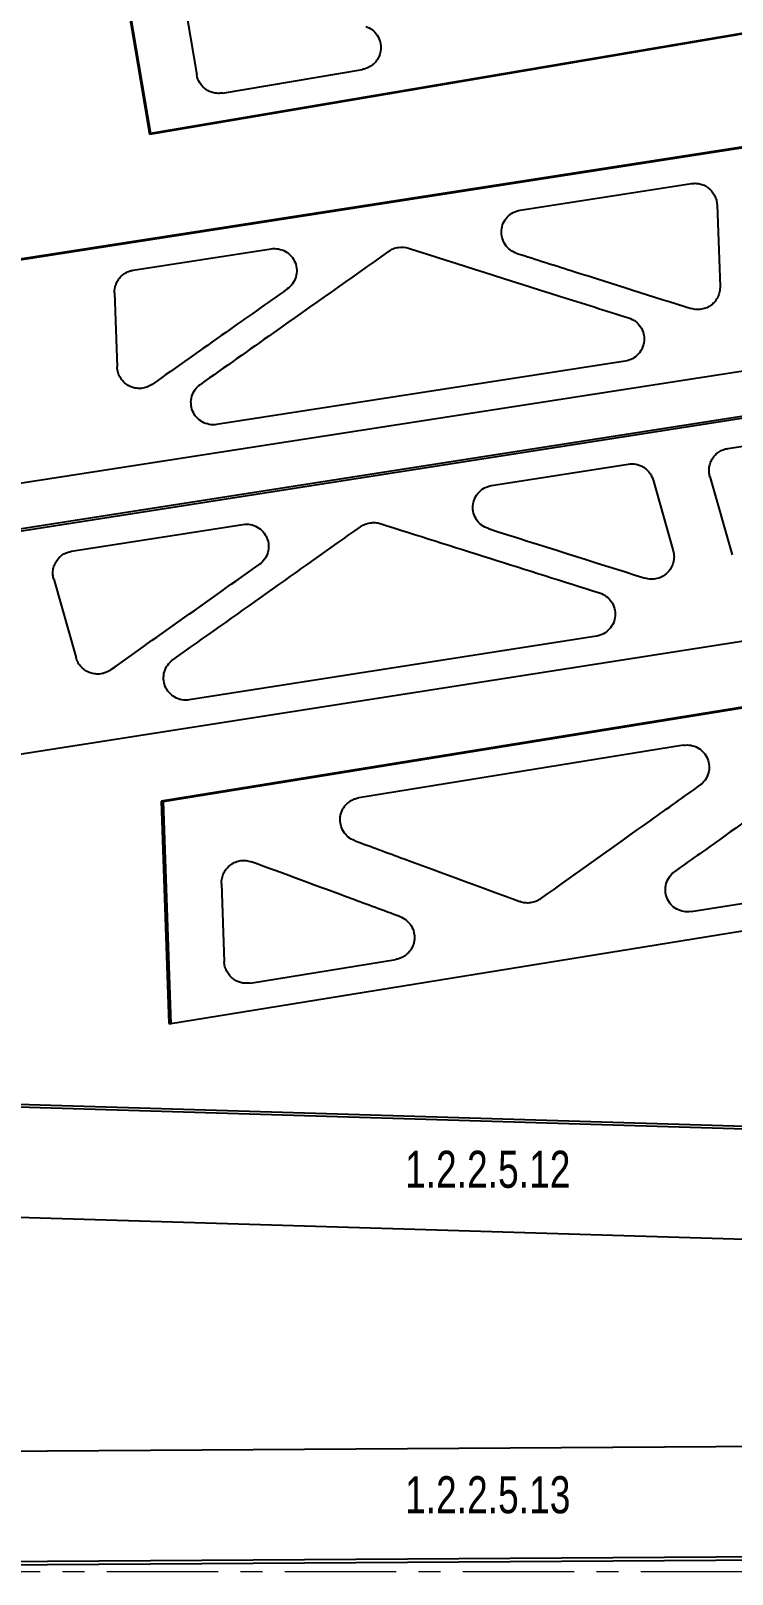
# Model space of a CAD drawing. Header units: inches. Extents: x 0 to 23.8, y 0 to 11.8.
# Drawn here: x 11.11 to 14.26, y 0.24 to 7.18 of the extents above; entities that cross this region are included whole.
import ezdxf

# ---------------------------------------------------------------- set-up
doc = ezdxf.new("R2010")
doc.units = ezdxf.units.IN
doc.header["$MEASUREMENT"] = 0
doc.linetypes.add('CENTERX2', pattern=[0.8, 0.5, -0.1, 0.1, -0.1])
doc.layers.add('PART_NAMES', color=1, linetype='Continuous')
doc.styles.add('SLDTEXTSTYLE0', font='TXT', dxfattribs={"width": 0.75})

msp = doc.modelspace()

# ---------------------------------------------------------------- linework, layer by layer
at = {"color": 7, "linetype": 'Continuous', "lineweight": 25}
for p, q in [((23.3222, 8.6876), (11.642, 6.7101)), ((23.3462, 8.6916), (11.6454, 6.715)), ((23.4886, 8.0775), (5.072, 5.2211)), ((5.0803, 5.2195), (23.4969, 8.0778)), ((11.4761, 7.6957), (11.642, 6.7101)), ((11.4795, 7.7006), (11.6454, 6.715)), ((11.7975, 7.3145), (11.8537, 6.9786)), ((5.116, 4.2202), (23.5336, 7.0785)), ((11.9689, 6.8965), (12.5982, 7.0028)), ((4.7466, 3.938), (23.1617, 6.8225)), ((23.1677, 6.8286), (4.751, 3.9495)), ((11.6454, 6.715), (11.642, 6.7101)), ((13.3077, 6.3699), (14.0771, 6.4893)), ((14.1924, 6.3942), (14.2059, 6.0266)), ((11.5687, 6.1), (12.1877, 6.1961)), ((11.4841, 5.9976), (11.496, 5.6649)), ((23.4348, 5.8605), (5.0214, 2.9771)), ((13.7801, 5.6913), (11.9433, 5.4063)), ((23.5199, 5.6249), (11.6945, 3.7128)), ((11.7027, 3.7115), (23.528, 5.6252)), ((14.2409, 5.2986), (14.9994, 5.4174)), ((13.1793, 5.1323), (13.793, 5.2285)), ((13.9047, 5.157), (13.9952, 4.8381)), ((14.1601, 5.1725), (14.2602, 4.8202)), ((11.2916, 4.8366), (12.0611, 4.9572)), ((11.2109, 4.7103), (11.3121, 4.3568)), ((23.5629, 4.6258), (11.7368, 2.7122)), ((13.65, 4.4548), (11.8201, 4.1682)), ((14.0411, 3.9643), (12.5821, 3.7282)), ((11.6945, 3.7128), (11.7027, 3.7115)), ((11.6945, 3.7128), (11.7286, 2.7135)), ((11.7027, 3.7115), (11.7368, 2.7122)), ((11.9654, 3.3431), (11.9774, 2.9908)), ((14.076, 3.2163), (14.6814, 3.3143)), ((12.0933, 2.8955), (12.7484, 3.0015)), ((11.7286, 2.7135), (11.7368, 2.7122)), ((4.7959, 2.5384), (23.6409, 1.9721)), ((4.7959, 2.5274), (23.6409, 1.9577)), ((23.6409, 1.4613), (4.7959, 2.0295)), ((4.7959, 0.7504), (23.6409, 0.8726)), ((4.7959, 0.2549), (23.6409, 0.3769)), ((23.6409, 0.3604), (4.7959, 0.2381))]:
    msp.add_line(p, q, dxfattribs=at)
at = {"color": 7, "linetype": 'CENTERX2', "lineweight": 18}
msp.add_line((0.25, 0.25), (23.75, 0.25), dxfattribs=at)
at = {"color": 7, "linetype": 'Continuous', "lineweight": 25}
for points, knots in [([(12.6133, 7.1962), (12.6239, 7.1926), (12.6336, 7.1875), (12.6513, 7.1739), (12.6588, 7.1659), (12.6711, 7.1473), (12.6755, 7.1372), (12.6811, 7.1157), (12.6821, 7.1047), (12.6804, 7.0826), (12.6777, 7.0718), (12.6711, 7.0566), (12.6685, 7.0516), (12.6625, 7.0424), (12.6591, 7.038), (12.6517, 7.0299), (12.6476, 7.0261), (12.6389, 7.0193), (12.6343, 7.0162), (12.6246, 7.0109), (12.6195, 7.0087), (12.6091, 7.0051), (12.6037, 7.0037), (12.5982, 7.0028)], [0, 0, 0, 0, 0.125, 0.125, 0.25, 0.25, 0.375, 0.375, 0.5, 0.5, 0.625, 0.625, 0.6875, 0.6875, 0.75, 0.75, 0.8125, 0.8125, 0.875, 0.875, 0.9375, 0.9375, 1, 1, 1, 1]), ([(11.9689, 6.8965), (11.9624, 6.8954), (11.9559, 6.8949), (11.9429, 6.8953), (11.9363, 6.8961), (11.9235, 6.8991), (11.9173, 6.9012), (11.9054, 6.9065), (11.8996, 6.9098), (11.889, 6.9174), (11.8841, 6.9217), (11.875, 6.9312), (11.871, 6.9365), (11.8606, 6.953), (11.8558, 6.9655), (11.8537, 6.9786)], [0, 0, 0, 0, 0.125, 0.125, 0.25, 0.25, 0.375, 0.375, 0.5, 0.5, 0.625, 0.625, 0.75, 0.75, 1, 1, 1, 1]), ([(14.0771, 6.4893), (14.0841, 6.4904), (14.0911, 6.4908), (14.1051, 6.49), (14.1122, 6.4888), (14.1257, 6.4851), (14.1323, 6.4825), (14.1448, 6.476), (14.1507, 6.4721), (14.1615, 6.4632), (14.1665, 6.4581), (14.1752, 6.447), (14.179, 6.4411), (14.1852, 6.4285), (14.1877, 6.4218), (14.1911, 6.4082), (14.1921, 6.4013), (14.1924, 6.3942)], [0, 0, 0, 0, 0.125, 0.125, 0.25, 0.25, 0.375, 0.375, 0.5, 0.5, 0.625, 0.625, 0.75, 0.75, 0.875, 0.875, 1, 1, 1, 1]), ([(13.2928, 6.1758), (13.2821, 6.1792), (13.2722, 6.1843), (13.2542, 6.1978), (13.2465, 6.2058), (13.2339, 6.2245), (13.2293, 6.2346), (13.2235, 6.2564), (13.2225, 6.2675), (13.2242, 6.2899), (13.2269, 6.3008), (13.2359, 6.3214), (13.242, 6.3307), (13.2573, 6.3473), (13.2661, 6.3541), (13.286, 6.3647), (13.2966, 6.3682), (13.3077, 6.3699)], [0, 0, 0, 0, 0.125, 0.125, 0.25, 0.25, 0.375, 0.375, 0.5, 0.5, 0.625, 0.625, 0.75, 0.75, 0.875, 0.875, 1, 1, 1, 1]), ([(12.7179, 6.1854), (12.5448, 6.0631), (12.3716, 5.9409), (12.1985, 5.8186), (12.0891, 5.7413), (11.9797, 5.6641), (11.8702, 5.5868)], [0.0120215, 0.0120215, 0.0120215, 0.0120215, 0.02817143, 0.02817143, 0.02817143, 0.03837949, 0.03837949, 0.03837949, 0.03837949]), ([(12.1877, 6.1961), (12.1989, 6.1978), (12.21, 6.1977), (12.2322, 6.1936), (12.2426, 6.1898), (12.2622, 6.1787), (12.2708, 6.1717), (12.2857, 6.1547), (12.2915, 6.1452), (12.3, 6.1244), (12.3024, 6.1135), (12.3035, 6.091), (12.3022, 6.0799), (12.2959, 6.0583), (12.291, 6.0483), (12.2779, 6.03), (12.27, 6.0221), (12.2608, 6.0156)], [0, 0, 0, 0, 0.125, 0.125, 0.25, 0.25, 0.375, 0.375, 0.5, 0.5, 0.625, 0.625, 0.75, 0.75, 0.875, 0.875, 1, 1, 1, 1]), ([(12.7179, 6.1854), (12.7242, 6.1899), (12.7309, 6.1935), (12.7451, 6.1993), (12.7526, 6.2014), (12.7753, 6.2049), (12.791, 6.2037), (12.8058, 6.199)], [0, 0, 0, 0, 0.25, 0.25, 0.5, 0.5, 1, 1, 1, 1]), ([(12.8058, 6.199), (13.0319, 6.1274), (13.2581, 6.0557), (13.4842, 5.984), (13.5878, 5.9511), (13.6914, 5.9183), (13.795, 5.8855)], [0.00442976, 0.00442976, 0.00442976, 0.00442976, 0.02250793, 0.02250793, 0.02250793, 0.03078779, 0.03078779, 0.03078779, 0.03078779]), ([(13.2928, 6.1758), (13.3797, 6.1483), (13.4665, 6.1207), (13.5533, 6.0932), (13.7274, 6.038), (13.9016, 5.9828), (14.0757, 5.9276)], [0.01397337, 0.01397337, 0.01397337, 0.01397337, 0.02091344, 0.02091344, 0.02091344, 0.03483433, 0.03483433, 0.03483433, 0.03483433]), ([(11.4841, 5.9976), (11.4837, 6.0098), (11.4855, 6.0218), (11.4913, 6.0391), (11.4938, 6.0446), (11.4996, 6.0552), (11.5031, 6.0602), (11.5108, 6.0696), (11.5151, 6.0738), (11.5243, 6.0816), (11.5293, 6.0851), (11.5398, 6.0911), (11.5453, 6.0936), (11.5567, 6.0976), (11.5627, 6.0991), (11.5687, 6.1)], [0, 0, 0, 0, 0.25, 0.25, 0.375, 0.375, 0.5, 0.5, 0.625, 0.625, 0.75, 0.75, 0.875, 0.875, 1, 1, 1, 1]), ([(12.2608, 6.0156), (12.1686, 5.9505), (12.0764, 5.8854), (11.9843, 5.8203), (11.8741, 5.7425), (11.7638, 5.6647), (11.6536, 5.5868)], [0.01796381, 0.01796381, 0.01796381, 0.01796381, 0.02656126, 0.02656126, 0.02656126, 0.03684312, 0.03684312, 0.03684312, 0.03684312]), ([(14.2059, 6.0266), (14.2062, 6.0186), (14.2055, 6.0106), (14.2023, 5.9951), (14.1997, 5.9874), (14.193, 5.973), (14.1887, 5.9662), (14.1786, 5.9538), (14.1729, 5.9482), (14.1602, 5.9386), (14.1533, 5.9345), (14.1387, 5.9281), (14.1309, 5.9258), (14.1152, 5.923), (14.1073, 5.9226), (14.0913, 5.9237), (14.0834, 5.9252), (14.0757, 5.9276)], [0, 0, 0, 0, 0.125, 0.125, 0.25, 0.25, 0.375, 0.375, 0.5, 0.5, 0.625, 0.625, 0.75, 0.75, 0.875, 0.875, 1, 1, 1, 1]), ([(13.795, 5.8855), (13.8057, 5.8821), (13.8156, 5.877), (13.8337, 5.8635), (13.8413, 5.8554), (13.854, 5.8368), (13.8586, 5.8266), (13.8643, 5.8048), (13.8653, 5.7938), (13.8636, 5.7713), (13.8609, 5.7605), (13.8519, 5.7399), (13.8458, 5.7305), (13.8305, 5.714), (13.8217, 5.7072), (13.8019, 5.6966), (13.7912, 5.6931), (13.7801, 5.6913)], [0, 0, 0, 0, 0.125, 0.125, 0.25, 0.25, 0.375, 0.375, 0.5, 0.5, 0.625, 0.625, 0.75, 0.75, 0.875, 0.875, 1, 1, 1, 1]), ([(11.6536, 5.5868), (11.6462, 5.5816), (11.6383, 5.5775), (11.6215, 5.5714), (11.6126, 5.5695), (11.5948, 5.5681), (11.5857, 5.5686), (11.5682, 5.572), (11.5596, 5.5749), (11.5435, 5.5829), (11.5361, 5.5878), (11.5227, 5.5999), (11.5168, 5.6067), (11.5071, 5.6217), (11.5033, 5.6299), (11.4979, 5.6469), (11.4963, 5.6559), (11.496, 5.6649)], [0, 0, 0, 0, 0.125, 0.125, 0.25, 0.25, 0.375, 0.375, 0.5, 0.5, 0.625, 0.625, 0.75, 0.75, 0.875, 0.875, 1, 1, 1, 1]), ([(11.9433, 5.4063), (11.9321, 5.4045), (11.921, 5.4047), (11.8988, 5.4088), (11.8884, 5.4126), (11.8688, 5.4237), (11.8602, 5.4307), (11.8453, 5.4476), (11.8395, 5.4571), (11.831, 5.478), (11.8286, 5.4889), (11.8275, 5.5114), (11.8288, 5.5224), (11.8351, 5.544), (11.84, 5.5541), (11.8531, 5.5724), (11.861, 5.5803), (11.8702, 5.5868)], [0, 0, 0, 0, 0.125, 0.125, 0.25, 0.25, 0.375, 0.375, 0.5, 0.5, 0.625, 0.625, 0.75, 0.75, 0.875, 0.875, 1, 1, 1, 1]), ([(14.1601, 5.1725), (14.1582, 5.1794), (14.157, 5.1863), (14.1561, 5.2003), (14.1564, 5.2075), (14.1584, 5.2214), (14.1602, 5.2282), (14.1651, 5.2414), (14.1683, 5.2478), (14.1759, 5.2596), (14.1804, 5.2652), (14.1903, 5.2752), (14.1958, 5.2797), (14.2076, 5.2874), (14.2139, 5.2906), (14.227, 5.2957), (14.2338, 5.2975), (14.2409, 5.2986)], [0, 0, 0, 0, 0.125, 0.125, 0.25, 0.25, 0.375, 0.375, 0.5, 0.5, 0.625, 0.625, 0.75, 0.75, 0.875, 0.875, 1, 1, 1, 1]), ([(13.793, 5.2285), (13.805, 5.2303), (13.8171, 5.23), (13.835, 5.2263), (13.8407, 5.2245), (13.8519, 5.22), (13.8573, 5.2171), (13.8675, 5.2106), (13.8722, 5.2069), (13.881, 5.1987), (13.8851, 5.1942), (13.8923, 5.1845), (13.8955, 5.1794), (13.9008, 5.1685), (13.903, 5.1628), (13.9047, 5.157)], [0, 0, 0, 0, 0.25, 0.25, 0.375, 0.375, 0.5, 0.5, 0.625, 0.625, 0.75, 0.75, 0.875, 0.875, 1, 1, 1, 1]), ([(13.1646, 4.9382), (13.1538, 4.9416), (13.144, 4.9467), (13.1259, 4.9601), (13.1182, 4.9682), (13.1056, 4.9868), (13.101, 4.997), (13.0952, 5.0187), (13.0942, 5.0298), (13.0959, 5.0523), (13.0985, 5.0631), (13.1075, 5.0837), (13.1136, 5.0931), (13.1289, 5.1096), (13.1377, 5.1164), (13.1575, 5.127), (13.1681, 5.1306), (13.1793, 5.1323)], [0, 0, 0, 0, 0.125, 0.125, 0.25, 0.25, 0.375, 0.375, 0.5, 0.5, 0.625, 0.625, 0.75, 0.75, 0.875, 0.875, 1, 1, 1, 1]), ([(12.0611, 4.9572), (12.0723, 4.9589), (12.0834, 4.9588), (12.1056, 4.9548), (12.116, 4.951), (12.1356, 4.9399), (12.1443, 4.9329), (12.1591, 4.916), (12.165, 4.9065), (12.1735, 4.8856), (12.1759, 4.8748), (12.1771, 4.8523), (12.1758, 4.8412), (12.1695, 4.8196), (12.1646, 4.8096), (12.1516, 4.7913), (12.1437, 4.7833), (12.1345, 4.7768)], [0, 0, 0, 0, 0.125, 0.125, 0.25, 0.25, 0.375, 0.375, 0.5, 0.5, 0.625, 0.625, 0.75, 0.75, 0.875, 0.875, 1, 1, 1, 1]), ([(12.5905, 4.947), (12.5968, 4.9515), (12.6035, 4.9552), (12.6177, 4.961), (12.6253, 4.9631), (12.6404, 4.9654), (12.6481, 4.9658), (12.6635, 4.9646), (12.6711, 4.9631), (12.6785, 4.9608)], [0, 0, 0, 0, 0.25, 0.25, 0.5, 0.5, 0.75, 0.75, 1, 1, 1, 1]), ([(11.2109, 4.7103), (11.209, 4.7172), (11.2078, 4.7241), (11.2068, 4.7382), (11.2071, 4.7453), (11.2092, 4.7593), (11.2109, 4.7661), (11.2158, 4.7794), (11.219, 4.7858), (11.2266, 4.7976), (11.231, 4.8032), (11.241, 4.8132), (11.2465, 4.8177), (11.2583, 4.8254), (11.2647, 4.8287), (11.2778, 4.8337), (11.2846, 4.8355), (11.2916, 4.8366)], [0, 0, 0, 0, 0.125, 0.125, 0.25, 0.25, 0.375, 0.375, 0.5, 0.5, 0.625, 0.625, 0.75, 0.75, 0.875, 0.875, 1, 1, 1, 1]), ([(13.9952, 4.8381), (13.9977, 4.8294), (13.9989, 4.8206), (13.9991, 4.8026), (13.9979, 4.7936), (13.9933, 4.7764), (13.9897, 4.7679), (13.9807, 4.7525), (13.9751, 4.7454), (13.9622, 4.7328), (13.955, 4.7275), (13.9392, 4.7188), (13.9308, 4.7156), (13.9134, 4.7115), (13.9043, 4.7106), (13.8865, 4.7112), (13.8775, 4.7128), (13.8688, 4.7155)], [0, 0, 0, 0, 0.125, 0.125, 0.25, 0.25, 0.375, 0.375, 0.5, 0.5, 0.625, 0.625, 0.75, 0.75, 0.875, 0.875, 1, 1, 1, 1]), ([(13.6647, 4.6489), (13.6755, 4.6455), (13.6853, 4.6405), (13.7034, 4.627), (13.7111, 4.6189), (13.7237, 4.6003), (13.7283, 4.5901), (13.7341, 4.5684), (13.7351, 4.5573), (13.7334, 4.5349), (13.7307, 4.524), (13.7218, 4.5034), (13.7157, 4.4941), (13.7004, 4.4775), (13.6916, 4.4707), (13.6718, 4.4601), (13.6612, 4.4565), (13.65, 4.4548)], [0, 0, 0, 0, 0.125, 0.125, 0.25, 0.25, 0.375, 0.375, 0.5, 0.5, 0.625, 0.625, 0.75, 0.75, 0.875, 0.875, 1, 1, 1, 1]), ([(11.4661, 4.3027), (11.4595, 4.2981), (11.4526, 4.2943), (11.4378, 4.2885), (11.43, 4.2864), (11.4143, 4.2842), (11.4063, 4.284), (11.3904, 4.2856), (11.3827, 4.2873), (11.3677, 4.2926), (11.3604, 4.2961), (11.3472, 4.3047), (11.341, 4.3099), (11.3301, 4.3215), (11.3253, 4.3278), (11.3174, 4.3417), (11.3143, 4.3491), (11.3121, 4.3568)], [0, 0, 0, 0, 0.125, 0.125, 0.25, 0.25, 0.375, 0.375, 0.5, 0.5, 0.625, 0.625, 0.75, 0.75, 0.875, 0.875, 1, 1, 1, 1]), ([(11.8201, 4.1682), (11.809, 4.1665), (11.7979, 4.1666), (11.7757, 4.1707), (11.7652, 4.1745), (11.7456, 4.1855), (11.737, 4.1926), (11.7221, 4.2095), (11.7163, 4.2189), (11.7078, 4.2398), (11.7054, 4.2507), (11.7042, 4.2731), (11.7055, 4.2842), (11.7118, 4.3058), (11.7167, 4.3159), (11.7297, 4.3342), (11.7376, 4.3421), (11.7468, 4.3486)], [0, 0, 0, 0, 0.125, 0.125, 0.25, 0.25, 0.375, 0.375, 0.5, 0.5, 0.625, 0.625, 0.75, 0.75, 0.875, 0.875, 1, 1, 1, 1]), ([(14.0411, 3.9643), (14.0522, 3.9661), (14.0633, 3.966), (14.0856, 3.9621), (14.096, 3.9584), (14.1157, 3.9474), (14.1244, 3.9404), (14.1394, 3.9235), (14.1453, 3.914), (14.1538, 3.8932), (14.1563, 3.8823), (14.1575, 3.8598), (14.1563, 3.8487), (14.15, 3.8271), (14.1452, 3.817), (14.1322, 3.7987), (14.1243, 3.7907), (14.1151, 3.7842)], [0, 0, 0, 0, 0.125, 0.125, 0.25, 0.25, 0.375, 0.375, 0.5, 0.5, 0.625, 0.625, 0.75, 0.75, 0.875, 0.875, 1, 1, 1, 1]), ([(14.596, 3.82), (14.4649, 3.7265), (14.3338, 3.6331), (14.2028, 3.5396), (14.1358, 3.4919), (14.0689, 3.4442), (14.0019, 3.3964)], [0.01198315, 0.01198315, 0.01198315, 0.01198315, 0.02424868, 0.02424868, 0.02424868, 0.03051388, 0.03051388, 0.03051388, 0.03051388]), ([(13.3992, 3.2737), (13.5647, 3.3917), (13.7302, 3.5097), (13.8957, 3.6278), (13.9689, 3.6799), (14.042, 3.732), (14.1151, 3.7842)], [0.00933744, 0.00933744, 0.00933744, 0.00933744, 0.02482761, 0.02482761, 0.02482761, 0.03167126, 0.03167126, 0.03167126, 0.03167126]), ([(12.5635, 3.5357), (12.5531, 3.5395), (12.5436, 3.5449), (12.5265, 3.5588), (12.5193, 3.567), (12.5076, 3.5857), (12.5033, 3.5958), (12.4983, 3.6172), (12.4975, 3.6281), (12.4991, 3.6445), (12.5001, 3.65), (12.5029, 3.6605), (12.5047, 3.6657), (12.5092, 3.6757), (12.5119, 3.6805), (12.518, 3.6896), (12.5214, 3.6938), (12.5288, 3.7018), (12.533, 3.7056), (12.5416, 3.7122), (12.5462, 3.7152), (12.5559, 3.7203), (12.561, 3.7225), (12.5714, 3.726), (12.5767, 3.7273), (12.5821, 3.7282)], [0, 0, 0, 0, 0.125, 0.125, 0.25, 0.25, 0.375, 0.375, 0.5, 0.5, 0.5625, 0.5625, 0.625, 0.625, 0.6875, 0.6875, 0.75, 0.75, 0.8125, 0.8125, 0.875, 0.875, 0.9375, 0.9375, 1, 1, 1, 1]), ([(12.5635, 3.5357), (12.6375, 3.5084), (12.7115, 3.481), (12.7855, 3.4537), (12.9592, 3.3896), (13.1328, 3.3255), (13.3065, 3.2613)], [0.01196584, 0.01196584, 0.01196584, 0.01196584, 0.01797751, 0.01797751, 0.01797751, 0.03208422, 0.03208422, 0.03208422, 0.03208422]), ([(11.9654, 3.3431), (11.9651, 3.3513), (11.9658, 3.3594), (11.9692, 3.3754), (11.972, 3.3832), (11.9791, 3.3978), (11.9836, 3.4047), (11.9941, 3.4172), (12.0001, 3.4227), (12.0134, 3.4323), (12.0206, 3.4363), (12.0356, 3.4424), (12.0437, 3.4445), (12.0598, 3.4467), (12.068, 3.4468), (12.0843, 3.445), (12.0922, 3.4432), (12.1, 3.4403)], [0, 0, 0, 0, 0.125, 0.125, 0.25, 0.25, 0.375, 0.375, 0.5, 0.5, 0.625, 0.625, 0.75, 0.75, 0.875, 0.875, 1, 1, 1, 1]), ([(12.7671, 3.194), (12.6934, 3.2212), (12.6198, 3.2484), (12.5461, 3.2756), (12.3974, 3.3305), (12.2487, 3.3854), (12.1, 3.4403)], [0.01218864, 0.01218864, 0.01218864, 0.01218864, 0.01817092, 0.01817092, 0.01817092, 0.03025138, 0.03025138, 0.03025138, 0.03025138]), ([(14.076, 3.2163), (14.0648, 3.2145), (14.0537, 3.2146), (14.0315, 3.2185), (14.021, 3.2222), (14.0013, 3.2333), (13.9926, 3.2402), (13.9777, 3.2571), (13.9718, 3.2666), (13.9632, 3.2874), (13.9608, 3.2983), (13.9595, 3.3208), (13.9608, 3.3319), (13.967, 3.3535), (13.9718, 3.3636), (13.9849, 3.382), (13.9927, 3.3899), (14.0019, 3.3964)], [0, 0, 0, 0, 0.125, 0.125, 0.25, 0.25, 0.375, 0.375, 0.5, 0.5, 0.625, 0.625, 0.75, 0.75, 0.875, 0.875, 1, 1, 1, 1]), ([(13.3992, 3.2737), (13.3925, 3.269), (13.3854, 3.2651), (13.3704, 3.2592), (13.3624, 3.2571), (13.3464, 3.255), (13.3382, 3.2549), (13.322, 3.2566), (13.3142, 3.2585), (13.3065, 3.2613)], [0, 0, 0, 0, 0.25, 0.25, 0.5, 0.5, 0.75, 0.75, 1, 1, 1, 1]), ([(12.7671, 3.194), (12.7774, 3.1902), (12.7869, 3.1848), (12.804, 3.1709), (12.8113, 3.1627), (12.823, 3.144), (12.8272, 3.1339), (12.8323, 3.1125), (12.833, 3.1016), (12.8314, 3.0852), (12.8305, 3.0797), (12.8277, 3.0692), (12.8258, 3.064), (12.8213, 3.054), (12.8186, 3.0492), (12.8126, 3.0401), (12.8092, 3.0359), (12.8017, 3.0279), (12.7976, 3.0241), (12.7889, 3.0175), (12.7843, 3.0145), (12.7747, 3.0094), (12.7696, 3.0072), (12.7592, 3.0037), (12.7539, 3.0024), (12.7484, 3.0015)], [0, 0, 0, 0, 0.125, 0.125, 0.25, 0.25, 0.375, 0.375, 0.5, 0.5, 0.5625, 0.5625, 0.625, 0.625, 0.6875, 0.6875, 0.75, 0.75, 0.8125, 0.8125, 0.875, 0.875, 0.9375, 0.9375, 1, 1, 1, 1]), ([(12.0933, 2.8955), (12.0863, 2.8943), (12.0792, 2.894), (12.0652, 2.8947), (12.058, 2.8958), (12.0444, 2.8995), (12.0378, 2.9021), (12.0252, 2.9086), (12.0193, 2.9125), (12.0084, 2.9214), (12.0034, 2.9265), (11.9946, 2.9377), (11.9908, 2.9436), (11.9845, 2.9563), (11.9821, 2.963), (11.9786, 2.9767), (11.9776, 2.9837), (11.9774, 2.9908)], [0, 0, 0, 0, 0.125, 0.125, 0.25, 0.25, 0.375, 0.375, 0.5, 0.5, 0.625, 0.625, 0.75, 0.75, 0.875, 0.875, 1, 1, 1, 1])]:
    msp.add_open_spline(points, degree=3, knots=knots, dxfattribs=at)
for points in [[(11.7468, 4.3486), (12.028, 4.5481), (12.3093, 4.7475), (12.5905, 4.947)], [(12.6785, 4.9608), (13.0072, 4.8568), (13.336, 4.7529), (13.6647, 4.6489)], [(13.1646, 4.9382), (13.3993, 4.8639), (13.6341, 4.7897), (13.8688, 4.7155)], [(11.4661, 4.3027), (11.6889, 4.4608), (11.9117, 4.6188), (12.1345, 4.7768)]]:
    msp.add_open_spline(points, degree=3, dxfattribs=at)

# ---------------------------------------------------------------- texts
at = {"layer": 'PART_NAMES', "char_height": 0.16667, "attachment_point": 1, "style": 'SLDTEXTSTYLE0'}
for s, insert in [('1.2.2.5.12', (12.7899, 2.1415)), ('1.2.2.5.13', (12.7899, 0.6783))]:
    msp.add_mtext(s, dxfattribs=dict(at, insert=insert))

doc.saveas('drawing.dxf')
